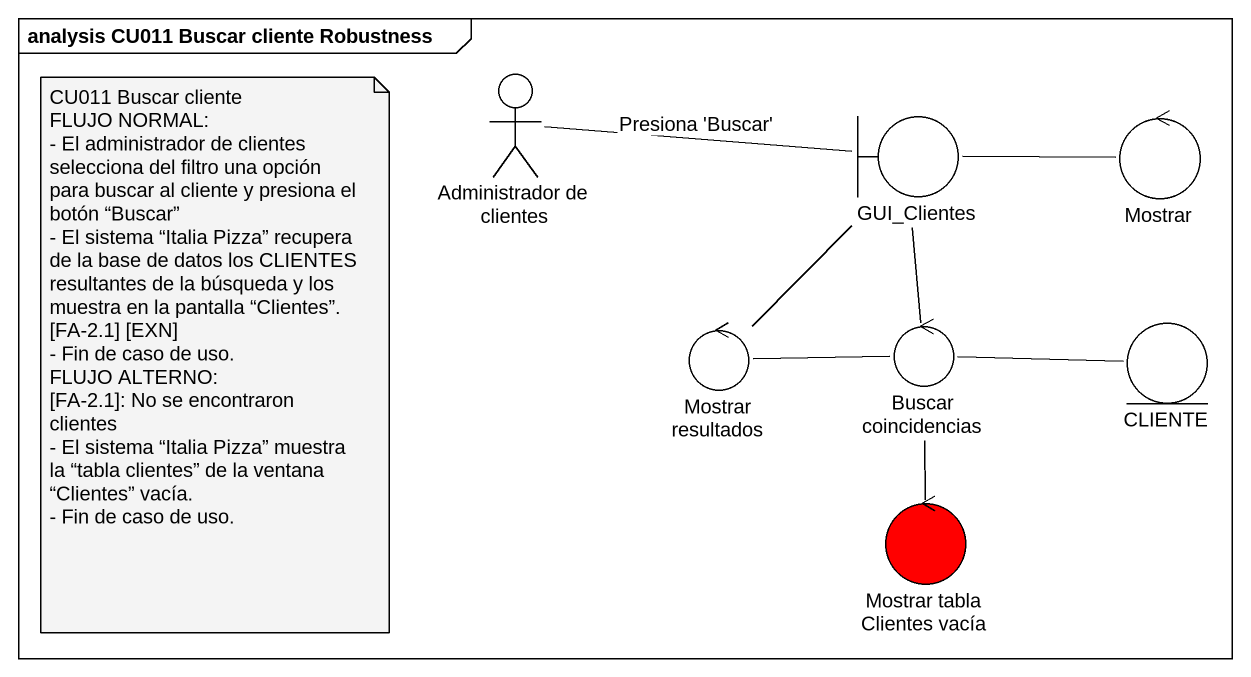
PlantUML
@startuml
mainframe analysis CU011 Buscar cliente Robustness
actor "Administrador de clientes" as Administrador_de_clientes
boundary GUI_Clientes
control Mostrar
control "Mostrar resultados" as Mostrar_resultados
control "Buscar coincidencias" as Buscar_coincidencias
entity CLIENTE
control "Mostrar tabla Clientes vacía" as Mostrar_tabla_Clientes_vacía #FF0000
Administrador_de_clientes -right- GUI_Clientes : Presiona 'Buscar'
GUI_Clientes -right- Mostrar
GUI_Clientes -- Buscar_coincidencias
Mostrar_resultados -up- GUI_Clientes
Buscar_coincidencias -left- Mostrar_resultados
Buscar_coincidencias -right- CLIENTE
Buscar_coincidencias -- Mostrar_tabla_Clientes_vacía
note as N1
  CU011 Buscar cliente
  FLUJO NORMAL:
  - El administrador de clientes selecciona del filtro una opción para buscar al cliente y presiona el botón “Buscar”
  - El sistema “Italia Pizza” recupera de la base de datos los CLIENTES resultantes de la búsqueda y los muestra en la pantalla “Clientes”. [FA-2.1] [EXN]
  - Fin de caso de uso.
  FLUJO ALTERNO:
  [FA-2.1]: No se encontraron clientes
  - El sistema “Italia Pizza” muestra la “tabla clientes” de la ventana “Clientes” vacía.
  - Fin de caso de uso.
end note
@enduml
